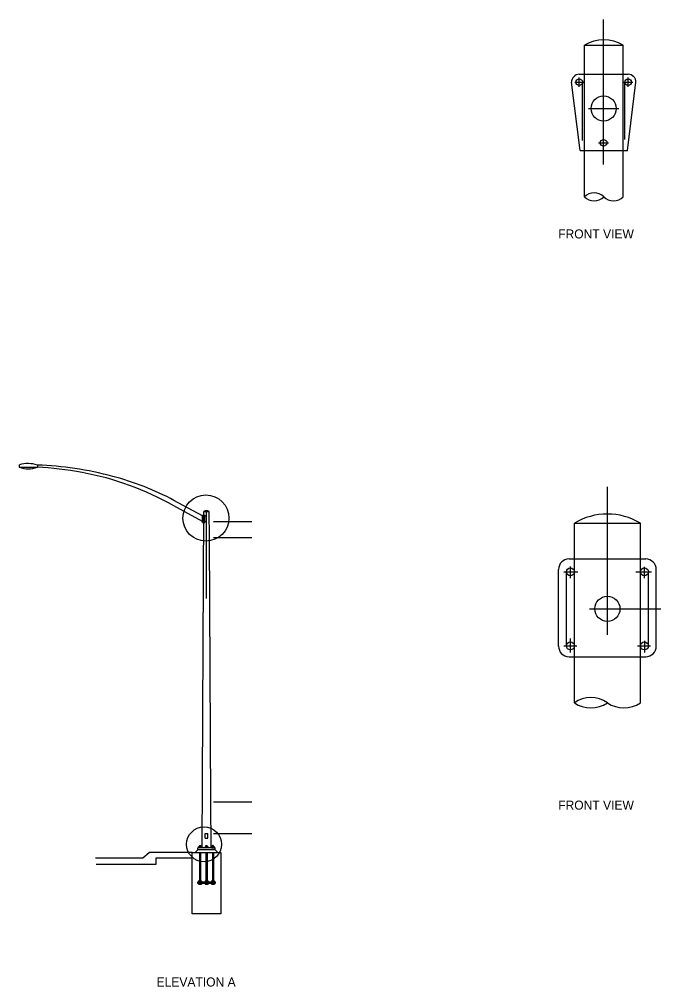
# Model space of a CAD drawing. Extents: x -799.7 to -788.2, y 481.7 to 491.1.
# Drawn here: x -799.72 to -794.66, y 483.35 to 490.97 of the extents above; entities that cross this region are included whole.
import ezdxf

# ---------------------------------------------------------------- set-up
doc = ezdxf.new("R2010")
doc.units = 0
for name, color, linetype in [('es_DETAIL', 7, 'Continuous'), ('es_LIGHTING', 7, 'Continuous'), ('es_LIGHTING-anno', 7, 'Continuous'), ('es_NO-PLOT', 7, 'Continuous'), ('pp_PRESENTATION', 7, 'Continuous')]:
    doc.layers.add(name, color=color, linetype=linetype)

msp = doc.modelspace()

# ---------------------------------------------------------------- linework, layer by layer
at = {"layer": 'es_DETAIL'}
for p, q in [((-795.1111, 489.827), (-795.1111, 490.9717)), ((-795.2628, 490.5386), (-795.2623, 490.7678)), ((-795.2623, 490.7678), (-794.9566, 490.7678)), ((-794.9571, 490.5386), (-794.9566, 490.7678)), ((-795.3031, 490.5386), (-794.9176, 490.5386)), ((-795.3029, 490.441), (-795.3028, 490.5139)), ((-795.263, 489.9371), (-795.263, 490.5386)), ((-794.9573, 489.9371), (-794.9573, 490.5386)), ((-794.9178, 490.441), (-794.9177, 490.5139)), ((-795.2966, 489.9371), (-795.3642, 490.4756)), ((-795.3395, 490.4774), (-795.2666, 490.4774)), ((-795.2772, 490.0167), (-795.2772, 490.4741)), ((-794.9541, 490.4774), (-794.8812, 490.4774)), ((-794.9431, 490.0243), (-794.9431, 490.4774)), ((-794.924, 489.9371), (-794.8564, 490.4756)), ((-795.2309, 490.2691), (-794.9913, 490.2691)), ((-795.1506, 489.9983), (-795.0719, 489.9983)), ((-795.2966, 489.9371), (-794.924, 489.9371)), ((-795.263, 489.5737), (-795.263, 489.9371)), ((-794.9573, 489.5737), (-794.9573, 489.9371)), ((-795.0815, 486.3778), (-795.0815, 487.0837)), ((-795.3419, 487.0016), (-794.8211, 487.0016)), ((-795.3419, 486.7204), (-795.3419, 487.0016)), ((-794.8211, 486.7204), (-794.8211, 487.0016)), ((-795.3836, 486.7204), (-794.7794, 486.7204)), ((-795.3419, 485.9495), (-795.3419, 486.7204)), ((-794.8211, 485.9495), (-794.8211, 486.7204)), ((-795.4247, 486.6188), (-795.3153, 486.6188)), ((-795.4044, 486.0355), (-795.4044, 486.6188)), ((-794.8583, 486.6188), (-794.7342, 486.6188)), ((-794.7586, 486.0355), (-794.7586, 486.6188)), ((-795.2221, 486.3271), (-794.9409, 486.3271)), ((-795.0342, 486.3278), (-794.6615, 486.3278)), ((-795.4247, 486.0355), (-795.3215, 486.0355)), ((-794.8447, 486.0355), (-794.7428, 486.0355)), ((-795.3836, 485.9495), (-794.7794, 485.9495)), ((-795.3419, 485.5872), (-795.3419, 485.9495)), ((-794.8211, 485.5872), (-794.8211, 485.9495)), ((-798.3046, 484.4432), (-798.3046, 484.4515)), ((-798.281, 484.4432), (-798.3046, 484.4432)), ((-798.284, 484.4522), (-798.3016, 484.4522)), ((-798.2871, 484.4522), (-798.2988, 484.4522)), ((-798.2987, 484.4432), (-798.2987, 484.4515)), ((-798.2957, 484.4617), (-798.298, 484.4605)), ((-798.298, 484.4522), (-798.298, 484.4605)), ((-798.298, 484.4605), (-798.2876, 484.4605)), ((-798.2876, 484.4605), (-798.298, 484.4605)), ((-798.2876, 484.4591), (-798.298, 484.4591)), ((-798.2876, 484.4572), (-798.298, 484.4572)), ((-798.2876, 484.4554), (-798.298, 484.4554)), ((-798.2876, 484.454), (-798.298, 484.454)), ((-798.2957, 484.4617), (-798.2899, 484.4617)), ((-798.2899, 484.4617), (-798.2876, 484.4605)), ((-798.2876, 484.4522), (-798.2876, 484.4605)), ((-798.2869, 484.4432), (-798.2869, 484.4515)), ((-798.281, 484.4432), (-798.281, 484.4515)), ((-798.2538, 484.4432), (-798.2538, 484.4515)), ((-798.2303, 484.4432), (-798.2538, 484.4432)), ((-798.2332, 484.4522), (-798.2509, 484.4522)), ((-798.2363, 484.4522), (-798.2481, 484.4522)), ((-798.2479, 484.4432), (-798.2479, 484.4515)), ((-798.245, 484.4617), (-798.2473, 484.4605)), ((-798.2473, 484.4522), (-798.2473, 484.4605)), ((-798.2473, 484.4605), (-798.2369, 484.4605)), ((-798.2369, 484.4605), (-798.2473, 484.4605)), ((-798.2368, 484.4591), (-798.2472, 484.4591)), ((-798.2368, 484.4572), (-798.2472, 484.4572)), ((-798.2368, 484.4554), (-798.2472, 484.4554)), ((-798.2368, 484.454), (-798.2472, 484.454)), ((-798.245, 484.4617), (-798.2392, 484.4617)), ((-798.2392, 484.4617), (-798.2369, 484.4605)), ((-798.2369, 484.4522), (-798.2369, 484.4605)), ((-798.2361, 484.4432), (-798.2361, 484.4515)), ((-798.2303, 484.4432), (-798.2303, 484.4515)), ((-798.2031, 484.4432), (-798.2031, 484.4515)), ((-798.2031, 484.4432), (-798.1795, 484.4432)), ((-798.2001, 484.4522), (-798.1824, 484.4522)), ((-798.1972, 484.4432), (-798.1972, 484.4515)), ((-798.197, 484.4522), (-798.1853, 484.4522)), ((-798.1941, 484.4617), (-798.1965, 484.4605)), ((-798.1965, 484.4522), (-798.1965, 484.4605)), ((-798.186, 484.4605), (-798.1965, 484.4605)), ((-798.1965, 484.4605), (-798.186, 484.4605)), ((-798.1965, 484.4591), (-798.1861, 484.4591)), ((-798.1965, 484.4572), (-798.1861, 484.4572)), ((-798.1965, 484.4554), (-798.1861, 484.4554)), ((-798.1965, 484.454), (-798.1861, 484.454)), ((-798.1884, 484.4617), (-798.1941, 484.4617)), ((-798.1884, 484.4617), (-798.186, 484.4605)), ((-798.186, 484.4522), (-798.186, 484.4605)), ((-798.1854, 484.4432), (-798.1854, 484.4515)), ((-798.1795, 484.4432), (-798.1795, 484.4515)), ((-798.3048, 484.1829), (-798.3048, 484.1754)), ((-798.2842, 484.1837), (-798.3018, 484.1837)), ((-798.2873, 484.1837), (-798.299, 484.1837)), ((-798.2989, 484.1829), (-798.2989, 484.1754)), ((-798.2871, 484.1829), (-798.2871, 484.1754)), ((-798.2812, 484.1829), (-798.2812, 484.1754)), ((-798.2536, 484.1829), (-798.2536, 484.1754)), ((-798.2507, 484.1837), (-798.233, 484.1837)), ((-798.2477, 484.1829), (-798.2477, 484.1754)), ((-798.2475, 484.1837), (-798.2358, 484.1837)), ((-798.2359, 484.1829), (-798.2359, 484.1754)), ((-798.23, 484.1829), (-798.23, 484.1754)), ((-798.2024, 484.1829), (-798.2024, 484.1754)), ((-798.1995, 484.1837), (-798.1818, 484.1837)), ((-798.1965, 484.1829), (-798.1965, 484.1754)), ((-798.1964, 484.1837), (-798.1846, 484.1837)), ((-798.1848, 484.1829), (-798.1848, 484.1754)), ((-798.1789, 484.1829), (-798.1789, 484.1754)), ((-798.3048, 484.1664), (-798.3048, 484.1581)), ((-798.2812, 484.1664), (-798.3048, 484.1664)), ((-798.2842, 484.1746), (-798.3018, 484.1746)), ((-798.2842, 484.1573), (-798.3018, 484.1573)), ((-798.2873, 484.1573), (-798.299, 484.1573)), ((-798.2989, 484.1664), (-798.2989, 484.1581)), ((-798.2871, 484.1664), (-798.2871, 484.1581)), ((-798.2812, 484.1664), (-798.2812, 484.1581)), ((-798.2536, 484.1664), (-798.2536, 484.1581)), ((-798.2536, 484.1664), (-798.23, 484.1664)), ((-798.2507, 484.1746), (-798.233, 484.1746)), ((-798.2507, 484.1573), (-798.233, 484.1573)), ((-798.2477, 484.1664), (-798.2477, 484.1581)), ((-798.2475, 484.1573), (-798.2358, 484.1573)), ((-798.2359, 484.1664), (-798.2359, 484.1581)), ((-798.23, 484.1664), (-798.23, 484.1581)), ((-798.2024, 484.1664), (-798.2024, 484.1581)), ((-798.2024, 484.1664), (-798.1789, 484.1664)), ((-798.1995, 484.1746), (-798.1818, 484.1746)), ((-798.1995, 484.1573), (-798.1818, 484.1573)), ((-798.1965, 484.1664), (-798.1965, 484.1581)), ((-798.1964, 484.1573), (-798.1846, 484.1573)), ((-798.1848, 484.1664), (-798.1848, 484.1581)), ((-798.1789, 484.1664), (-798.1789, 484.1581))]:
    msp.add_line(p, q, dxfattribs=at)
for points in [[(-795.0815, 486.1224), (-795.0815, 487.2873)], [(-795.4669, 486.0329), (-795.4669, 486.637)], [(-795.3732, 486.5694), (-795.3732, 486.6617)], [(-794.7898, 486.5694), (-794.7898, 486.6592)], [(-794.6961, 486.0329), (-794.6961, 486.637)], [(-795.3732, 485.9841), (-795.3732, 486.0923)], [(-794.7898, 486.0752), (-794.7898, 485.9841)]]:
    msp.add_lwpolyline(points, dxfattribs=at)
for centre, radius in [((-795.303, 490.4774), 0.026), ((-794.9177, 490.4774), 0.026), ((-795.1111, 490.2691), 0.099), ((-795.1111, 489.9983), 0.026), ((-795.3732, 486.6188), 0.0312), ((-794.7898, 486.6188), 0.0312), ((-795.0815, 486.3271), 0.099), ((-795.3732, 486.0355), 0.0312), ((-794.7898, 486.0355), 0.0312)]:
    msp.add_circle(centre, radius, dxfattribs=at)
for centre, radius, start, end in [((-795.1094, 490.5152), 0.2952, 58.81438, 121.18562), ((-795.303, 490.4774), 0.0612, 90.10712, 181.76231), ((-794.9175, 490.4774), 0.0612, 358.23769, 89.89288), ((-795.1866, 489.4977), 0.1078, 44.85345, 135.14655), ((-795.1866, 489.6497), 0.1078, 224.85345, 315.14655), ((-795.0337, 489.6497), 0.1078, 224.85345, 315.14655), ((-795.0815, 486.5713), 0.5029, 58.81438, 121.18562), ((-795.3836, 486.637), 0.0833, 90, 180), ((-794.7794, 486.637), 0.0833, 0, 90), ((-795.3836, 486.0329), 0.0833, 180, 270), ((-794.7794, 486.0329), 0.0833, 270, 0), ((-795.2117, 485.3971), 0.2304, 55.59339, 124.40661), ((-795.2117, 485.7773), 0.2304, 235.59339, 304.40661), ((-794.9513, 485.7773), 0.2304, 235.59339, 304.40661)]:
    msp.add_arc(centre, radius, start, end, dxfattribs=at)
for centre, major_axis, start_param, end_param in [((-798.3016, 484.4495), (-0.00424, 0), 3.943829, 5.480949), ((-798.2928, 484.4419), (-0.016, 0), 4.334104, 5.090674), ((-798.284, 484.4495), (-0.00424, 0), 3.943829, 5.480949), ((-798.2509, 484.4495), (-0.00424, 0), 3.943829, 5.480949), ((-798.242, 484.4419), (-0.016, 0), 4.334104, 5.090674), ((-798.2332, 484.4495), (-0.00424, 0), 3.943829, 5.480949), ((-798.2001, 484.4495), (-0.00424, 0), 3.943829, 5.480949), ((-798.1913, 484.4419), (-0.016, 0), 4.334104, 5.090674), ((-798.1824, 484.4495), (-0.00424, 0), 3.943829, 5.480949), ((-798.3018, 484.181), (-0.00424, 0), 3.943829, 5.480949), ((-798.3018, 484.1773), (0.00424, 0), 3.943829, 5.480949), ((-798.293, 484.1734), (-0.016, 0), 4.334104, 5.090674), ((-798.293, 484.1849), (0.016, 0), 4.334104, 5.090674), ((-798.2842, 484.181), (-0.00424, 0), 3.943829, 5.480949), ((-798.2842, 484.1773), (0.00424, 0), 3.943829, 5.480949), ((-798.2507, 484.181), (-0.00424, 0), 3.943829, 5.480949), ((-798.2507, 484.1773), (0.00424, 0), 3.943829, 5.480949), ((-798.2418, 484.1734), (-0.016, 0), 4.334104, 5.090674), ((-798.2418, 484.1849), (0.016, 0), 4.334104, 5.090674), ((-798.233, 484.181), (-0.00424, 0), 3.943829, 5.480949), ((-798.233, 484.1773), (0.00424, 0), 3.943829, 5.480949), ((-798.1995, 484.181), (-0.00424, 0), 3.943829, 5.480949), ((-798.1995, 484.1773), (0.00424, 0), 3.943829, 5.480949), ((-798.1907, 484.1734), (-0.016, 0), 4.334104, 5.090674), ((-798.1907, 484.1849), (0.016, 0), 4.334104, 5.090674), ((-798.1818, 484.181), (-0.00424, 0), 3.943829, 5.480949), ((-798.1818, 484.1773), (0.00424, 0), 3.943829, 5.480949), ((-798.3018, 484.16), (0.00424, 0), 3.943829, 5.480949), ((-798.293, 484.1676), (0.016, 0), 4.334104, 5.090674), ((-798.2842, 484.16), (0.00424, 0), 3.943829, 5.480949), ((-798.2507, 484.16), (0.00424, 0), 3.943829, 5.480949), ((-798.2418, 484.1676), (0.016, 0), 4.334104, 5.090674), ((-798.233, 484.16), (0.00424, 0), 3.943829, 5.480949), ((-798.1995, 484.16), (0.00424, 0), 3.943829, 5.480949), ((-798.1907, 484.1676), (0.016, 0), 4.334104, 5.090674), ((-798.1818, 484.16), (0.00424, 0), 3.943829, 5.480949)]:
    msp.add_ellipse(centre, major_axis=major_axis, ratio=0.642222, start_param=start_param, end_param=end_param, dxfattribs=at)
at = {"layer": 'es_LIGHTING'}
for p, q in [((-799.7179, 487.461), (-799.7179, 487.4432)), ((-799.5754, 487.4596), (-799.5754, 487.4432)), ((-799.7179, 487.4432), (-799.5754, 487.4432)), ((-798.2733, 487.0601), (-798.4986, 487.1816)), ((-798.2733, 487.0166), (-798.4986, 487.138)), ((-798.2776, 484.4432), (-798.2634, 487.0949)), ((-798.2634, 487.0949), (-798.2207, 487.0949)), ((-798.242, 486.4092), (-798.242, 487.0994)), ((-798.2196, 486.8896), (-798.2207, 487.0949)), ((-798.2733, 487.0651), (-798.2564, 487.0651)), ((-798.2733, 487.0086), (-798.2733, 487.0651)), ((-798.2733, 487.0086), (-798.2564, 487.0086)), ((-798.2663, 487.0086), (-798.2663, 487.0651)), ((-798.2564, 487.0086), (-798.2564, 487.0651)), ((-798.2564, 487.0592), (-798.242, 487.0592)), ((-798.2564, 487.0146), (-798.242, 487.0146)), ((-798.242, 487.0146), (-798.242, 487.0592)), ((-798.2084, 484.8069), (-798.2196, 486.8896)), ((-798.2065, 484.4432), (-798.2084, 484.8069)), ((-798.2527, 484.5569), (-798.2314, 484.5569)), ((-798.2527, 484.5214), (-798.2527, 484.5569)), ((-798.2314, 484.5214), (-798.2314, 484.5569)), ((-798.2527, 484.5214), (-798.2314, 484.5214)), ((-798.7435, 484.365), (-798.6952, 484.4076)), ((-798.354, 484.4076), (-798.6952, 484.4076)), ((-798.354, 483.9242), (-798.354, 484.4076)), ((-798.354, 484.4076), (-798.1301, 484.4076)), ((-798.3096, 484.429), (-798.3309, 484.4076)), ((-798.1745, 484.4432), (-798.3096, 484.4432)), ((-798.3096, 484.429), (-798.3096, 484.4432)), ((-798.1745, 484.429), (-798.3096, 484.429)), ((-798.2974, 484.405), (-798.2974, 484.1837)), ((-798.2886, 484.405), (-798.2886, 484.1837)), ((-798.2466, 484.405), (-798.2466, 484.1837)), ((-798.2377, 484.405), (-798.2377, 484.1837)), ((-798.1952, 484.405), (-798.1952, 484.1837)), ((-798.1863, 484.405), (-798.1863, 484.1837)), ((-798.1745, 484.429), (-798.1745, 484.4432)), ((-798.1745, 484.429), (-798.1532, 484.4076)), ((-798.1301, 484.4076), (-798.1301, 483.9242)), ((-799.1182, 484.365), (-798.7435, 484.365)), ((-798.6384, 484.365), (-798.354, 484.365)), ((-798.6384, 484.3152), (-798.6384, 484.365)), ((-799.1118, 484.3152), (-798.6384, 484.3152)), ((-798.1301, 483.9242), (-798.354, 483.9242))]:
    msp.add_line(p, q, dxfattribs=at)
msp.add_lwpolyline([(-798.1717, 484.1746), (-798.312, 484.1746), (-798.312, 484.1664), (-798.1717, 484.1664)], close=True, dxfattribs=at)
for centre, radius, start, end in [((-799.6487, 487.2455), 0.2263, 71.08179, 107.78397), ((-799.6466, 487.624), 0.1943, 248.47528, 291.49367), ((-799.6376, 485.1294), 2.3091, 60.44325, 79.64952), ((-799.5104, 485.3041), 2.1328, 61.67718, 75.61815), ((-798.242, 487.0597), 0.0412, 58.81438, 121.18562)]:
    msp.add_arc(centre, radius, start, end, dxfattribs=at)
for centre, major_axis, ratio, start_param, end_param in [((-799.0318, 484.7781), (-1.9249, 2.2197), 0.782599, 5.426787, 5.657754), ((-797.9137, 484.729), (-2.734, 2.3481), 0.499987, 5.573558, 5.710556)]:
    msp.add_ellipse(centre, major_axis=major_axis, ratio=ratio, start_param=start_param, end_param=end_param, dxfattribs=at)
at = {"layer": 'es_LIGHTING-anno'}
for p, q in [((-798.1876, 487.0146), (-797.8845, 487.0146)), ((-798.1876, 486.8896), (-797.8845, 486.8896)), ((-798.1876, 484.8069), (-797.8845, 484.8069)), ((-798.1876, 484.5569), (-797.8845, 484.5569))]:
    msp.add_line(p, q, dxfattribs=at)
at = {"layer": 'pp_PRESENTATION'}
for centre, radius in [((-798.2466, 487.0425), 0.1817), ((-798.2617, 484.4719), 0.1373)]:
    msp.add_circle(centre, radius, dxfattribs=at)

# ---------------------------------------------------------------- texts
at = {"layer": 'es_NO-PLOT'}
for s, height, p in [('FRONT VIEW', 0.07109, (-795.4695, 489.2455)), ('FRONT VIEW', 0.07109, (-795.4695, 484.7453)), ('ELEVATION A', 0.071092, (-798.6359, 483.3516))]:
    msp.add_text(s, height=height, dxfattribs=at).set_placement(p)

doc.saveas('drawing.dxf')
